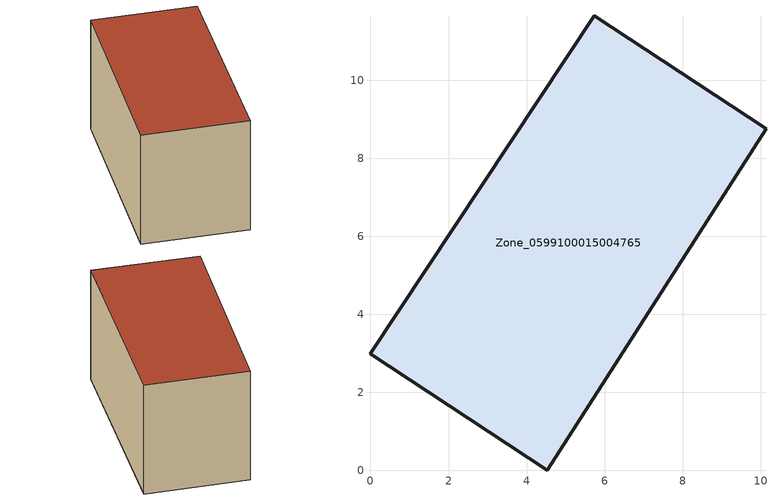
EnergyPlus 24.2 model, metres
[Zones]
Zone_0599100015004765
 floor ground (C_G): 4.53,0 0,2.98 5.74,11.65 10.13,8.76 z2.47
 wall outside (C_F): 0,2.98 4.53,0 10.13,8.76 5.74,11.65 0,2.98 z2.47:8.74
 roof outside (C_R): 10.13,8.76 5.74,11.65 0,2.98 4.53,0 z8.74
[BUILDING]
Pand.0599100015004765: North Axis=0; Terrain=City; Loads Convergence Tolerance Value=0.04; Temperature Convergence Tolerance Value=0.4; Solar Distribution=FullExterior; Maximum Number of Warmup Days=25; Minimum Number of Warmup Days=1
[Site:Location]
Rotterdam.The.Hague.AP_ZH_NLD Design_Conditions: Latitude=51.96; Longitude=4.45; Time Zone=1; Elevation=-4.5
[SITE:GROUNDTEMPERATURE:BUILDINGSURFACE]
18, 18, 18, 18, 18, 18, 18, 18, 18, 18, 18, 18
[MATERIAL] Thermal Absorptance=0.9; Solar Absorptance=0.7; Visible Absorptance=0.7
Name | Roughness | Thickness | Conductivity | Density | Specific Heat
G.TI.1946 | MediumSmooth | 0.15 | 1 | 540 | 1210
F.TI.1946 | Rough | 0.3 | 0.857143 | 1920 | 840
R.TI.1946 | MediumRough | 0.2 | 0.1 | 1500 | 1000
[CONSTRUCTION]
C_G: G.TI.1946
C_F: F.TI.1946
C_R: R.TI.1946
[ZONE]
Zone_0599100015004765: Type=1; Multiplier=1; Ceiling Height=Autocalculate; Volume=Autocalculate; Floor Area=autocalculate; Part of Total Floor Area=Yes
[ZONEINFILTRATION:DESIGNFLOWRATE]
Infil_Zone_0599100015004765: Zone or ZoneList or Space or SpaceList=Zone_0599100015004765; Schedule=AlwaysOn; Design Flow Rate Calculation Method=Flow/Area; Flow Rate per Floor Area=0.003; Constant Term Coefficient=1; Temperature Term Coefficient=0; Velocity Term Coefficient=0; Velocity Squared Term Coefficient=0
[HVACTEMPLATE:ZONE:IDEALLOADSAIRSYSTEM]
Zone_0599100015004765: Maximum Heating Supply Air Temperature=50; Minimum Cooling Supply Air Temperature=13; Maximum Heating Supply Air Humidity Ratio=0.0156; Minimum Cooling Supply Air Humidity Ratio=0.0077; Heating Limit=NoLimit; Cooling Limit=NoLimit; Dehumidification Control Type=ConstantSensibleHeatRatio; Cooling Sensible Heat Ratio=0.7; Dehumidification Setpoint=60; Humidification Control Type=None; Humidification Setpoint=30; Outdoor Air Method=None; Outdoor Air Flow Rate per Person=0.00944; Outdoor Air Flow Rate per Zone Floor Area=0; Outdoor Air Flow Rate per Zone=0; Demand Controlled Ventilation Type=None; Outdoor Air Economizer Type=NoEconomizer; Heat Recovery Type=None; Sensible Heat Recovery Effectiveness=0.7; Latent Heat Recovery Effectiveness=0.65
[ZONECONTROL:THERMOSTAT]
ThermostatControl_Zone_0599100015004765: Zone or ZoneList=Zone_0599100015004765; Control Type Schedule=DualSetpointControlType; Control 1=Thermostat_Zone_0599100015004765; Temperature Difference Between Cutout And Setpoint=0
[THERMOSTATSETPOINT:DUALSETPOINT]
Thermostat_Zone_0599100015004765: Heating Setpoint Temperature Schedule=HeatingSetpoint_Zone_0599100015004765; Cooling Setpoint Temperature Schedule=CoolingSetpoint_Zone_0599100015004765
[SCHEDULE:COMPACT]
HeatingSetpoint_Zone_0599100015004765: Through: 12/31, For: AllDays, Until: 24:00, 21
CoolingSetpoint_Zone_0599100015004765: Through: 12/31, For: AllDays, Until: 24:00, 24
DualSetpointControlType: Through: 12/31, For: AllDays, Until: 24:00, 4
AlwaysOn: Through: 12/31, For: AllDays, Until: 24:00, 1
